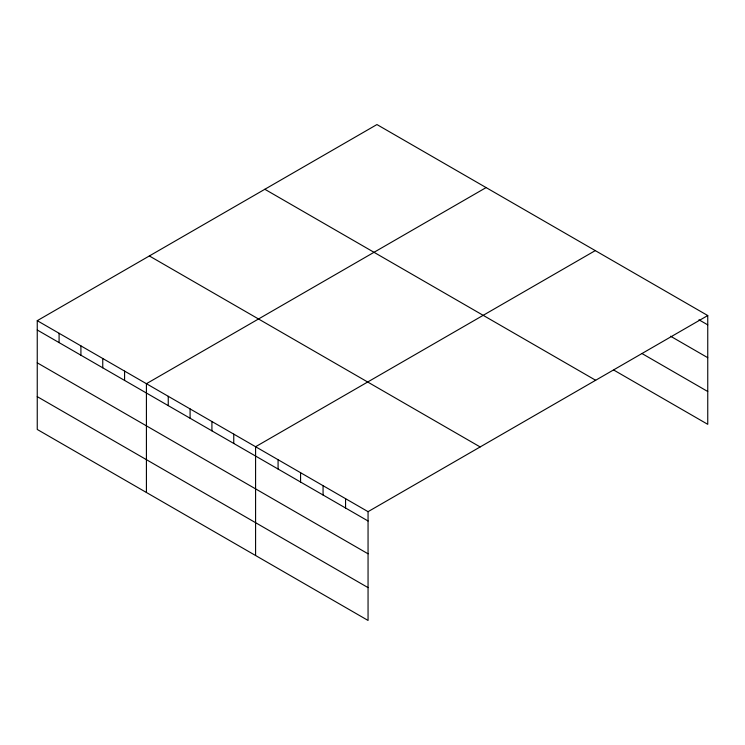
<?xml version="1.0" encoding="UTF-8"?>
<svg xmlns="http://www.w3.org/2000/svg" width="745" height="745" viewBox="0 0 745 745"><rect width="100%" height="100%" fill="white"/><g stroke="black" fill="none" stroke-linecap="round" stroke-linejoin="round"><path stroke-width="1.12" d="M368.058 553.805L368.058 511.666L37.25 320.676L37.25 429.455L368.058 620.445L368.058 553.805L37.25 362.824M613.861 370.116L707.75 424.324L707.75 315.545L376.942 124.555L37.25 320.676M486.113 187.582L146.42 383.703L146.42 492.482M595.274 250.609L255.582 446.73L255.582 555.509M368.058 511.666L707.75 315.545M698.95 319.791L707.75 324.867M670.584 336.228L707.75 357.693M642.218 353.67L707.75 391.507M264.847 189.277L595.655 380.267M149.345 255.954L480.153 446.944M37.25 329.998L368.058 520.988M37.25 396.638L368.058 587.619M345.559 498.684L345.559 508.006M323.069 485.693L323.069 495.015M300.57 472.703L300.57 482.024M278.081 459.721L278.081 469.043M233.753 434.121L233.753 443.452M211.915 421.521L211.915 430.843M190.087 408.912L190.087 418.234M168.249 396.312L168.249 405.634M124.583 371.103L124.583 380.425M102.754 358.494L102.754 367.816M80.916 345.885L80.916 355.216M59.088 333.285L59.088 342.607"/></g></svg>
